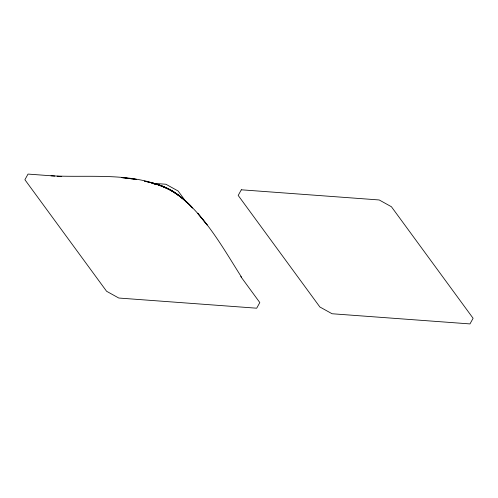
<?xml version="1.0" encoding="UTF-8"?>
<svg xmlns="http://www.w3.org/2000/svg" width="498" height="498" viewBox="0 0 498 498"><rect width="100%" height="100%" fill="white"/><g stroke="black" fill="none" stroke-linecap="round" stroke-linejoin="round"><path stroke-width="0.75" d="M51.008 175.775C98.517 178.427 157.387 167.845 192.602 208.033C181.465 195.807 167.334 185.879 150.875 182.617L157.026 184.472M54.836 176.055L28.025 174.082L24.9 179.716L106.591 291.274L118.792 298.034L256.688 308.2L259.813 302.566L240.752 276.533M57.133 176.23L61.733 176.566M152.898 183.283L165.921 184.248L178.122 191.008L186.289 202.163M153.776 183.855L158.32 184.634M154.156 183.818L157.175 184.584M157.928 184.777C166.811 187.217 175.128 191.823 181.907 198.067M157.71 184.677C166.668 187.391 174.954 192.153 182.175 198.073L170.702 190.006L157.779 184.553C166.382 187.497 174.636 191.817 181.552 197.756M182.106 198.198L187.472 202.904L182.187 198.055C207.622 219.755 223.969 249.498 241.655 277.349M241.312 189.8L238.187 195.434L319.878 306.992L332.079 313.752L469.975 323.918L473.1 318.284L391.409 206.726L379.208 199.966L241.312 189.8M129.237 178.496L121.755 177.612L129.231 178.502M136.682 179.448L129.978 178.601L136.682 179.448M150.166 182.455L144.513 181.148L150.153 182.486M157.791 184.528L150.857 182.648L157.791 184.528M202.437 219.07L197.681 213.256L207.149 224.947L202.437 219.07"/></g></svg>
